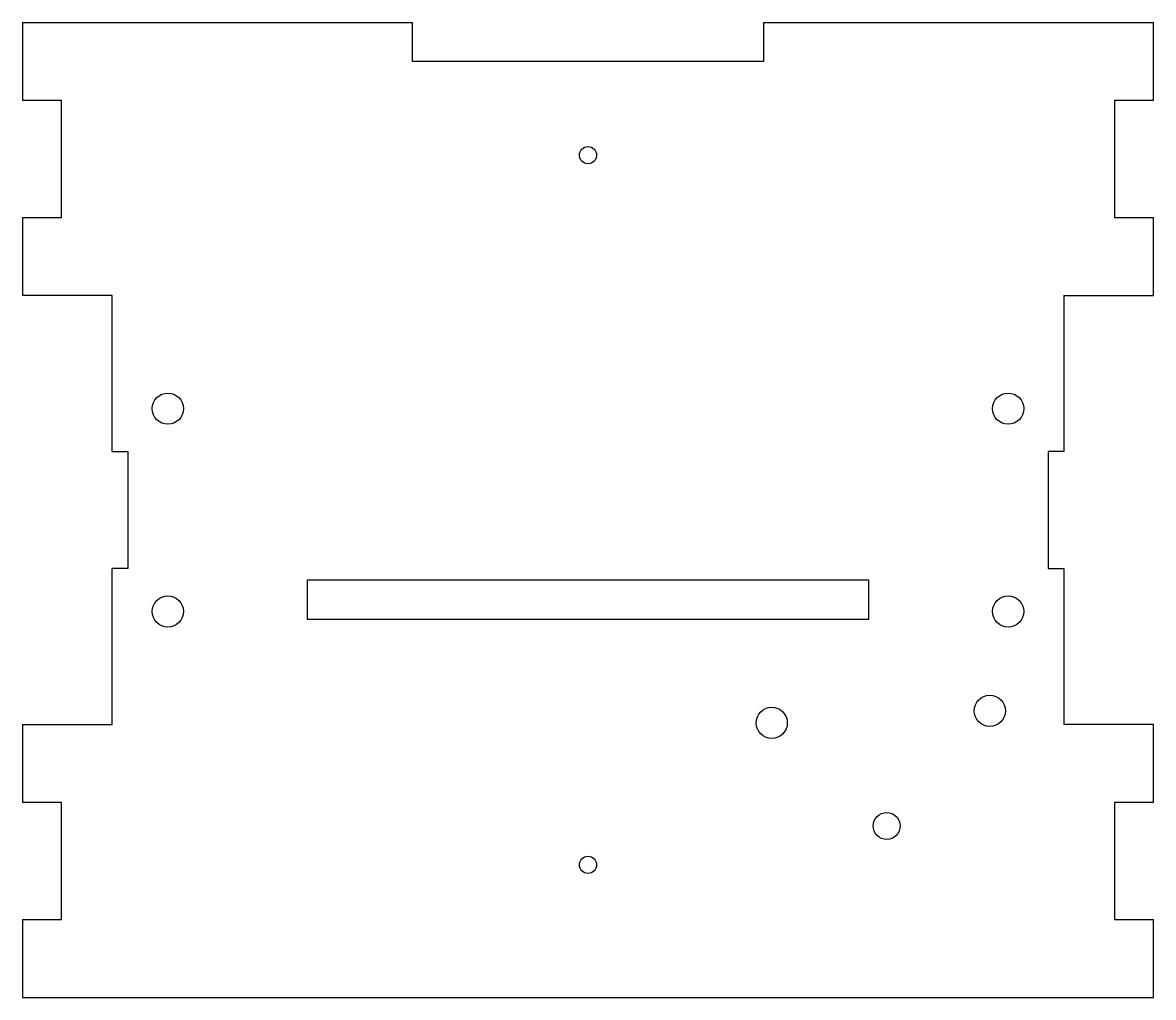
# Model space of a CAD drawing. Header units: millimetres. Extents: x -111 to 34, y -56 to 69.
import ezdxf

# ---------------------------------------------------------------- set-up
doc = ezdxf.new("R2010")
doc.units = ezdxf.units.MM

msp = doc.modelspace()

# ---------------------------------------------------------------- linework, layer by layer
at = {"color": 7, "linetype": 'Continuous', "lineweight": 25}
for p, q in [((-111.06, 69), (-111.06, 59)), ((-111.06, 69), (-61.06, 69)), ((-61.06, 64), (-61.06, 69)), ((-16.06, 69), (-16.06, 64)), ((-16.06, 69), (33.94, 69)), ((33.94, 59), (33.94, 69)), ((-16.06, 64), (-61.06, 64)), ((-106.06, 59), (-111.06, 59)), ((-106.06, 44), (-106.06, 59)), ((33.94, 59), (28.94, 59)), ((28.94, 59), (28.94, 44)), ((-111.06, 44), (-111.06, 34)), ((-111.06, 44), (-106.06, 44)), ((28.94, 44), (33.94, 44)), ((33.94, 34), (33.94, 44)), ((-99.56, 34), (-111.06, 34)), ((-99.56, 14), (-99.56, 34)), ((22.44, 34), (33.94, 34)), ((22.44, 34), (22.44, 14)), ((-99.56, 14), (-97.56, 14)), ((-97.56, 14), (-97.56, -1)), ((22.44, 14), (20.44, 14)), ((20.44, 14), (20.44, -1)), ((-99.56, -21), (-99.56, -1)), ((-97.56, -1), (-99.56, -1)), ((20.44, -1), (22.44, -1)), ((22.44, -1), (22.44, -21)), ((-2.56, -2.5), (-74.56, -2.5)), ((-74.56, -2.5), (-74.56, -7.5)), ((-2.56, -7.5), (-2.56, -2.5)), ((-74.56, -7.5), (-2.56, -7.5)), ((-111.06, -21), (-111.06, -31)), ((-111.06, -21), (-99.56, -21)), ((33.94, -21), (22.44, -21)), ((33.94, -31), (33.94, -21)), ((-106.06, -31), (-111.06, -31)), ((-106.06, -46), (-106.06, -31)), ((33.94, -31), (28.94, -31)), ((28.94, -31), (28.94, -46)), ((-111.06, -46), (-111.06, -56)), ((-111.06, -46), (-106.06, -46)), ((28.94, -46), (33.94, -46)), ((33.94, -56), (33.94, -46)), ((-111.06, -56), (33.94, -56))]:
    msp.add_line(p, q, dxfattribs=at)
for centre, radius in [((-38.56, 52), 1.1), ((-92.43, 19.5), 2), ((15.31, 19.5), 2), ((-92.43, -6.5), 2), ((15.31, -6.5), 2), ((12.96, -19.26), 2), ((-15, -20.8), 2), ((-0.25, -34.01), 1.73), ((-38.56, -39), 1.1)]:
    msp.add_circle(centre, radius, dxfattribs=at)

doc.saveas('drawing.dxf')
